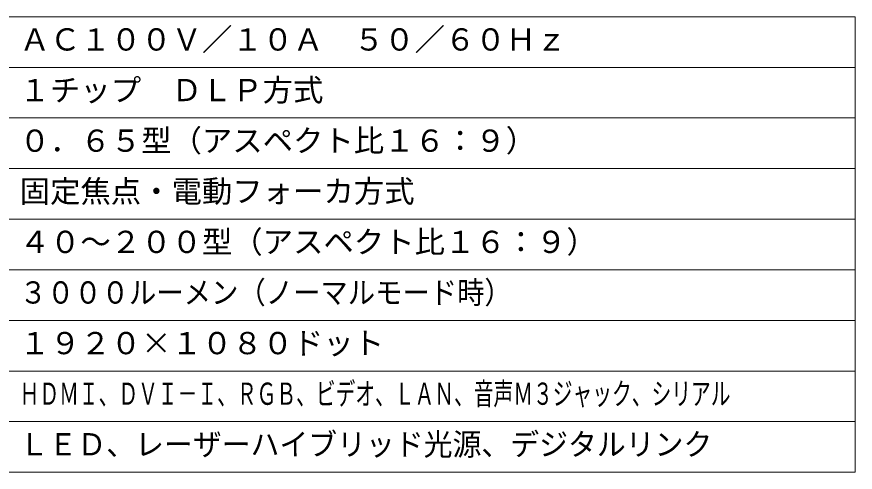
# Model space of a CAD drawing. Units: millimetres, scale not verified. Extents: x -62 to 63, y -56 to 57.
# Drawn here: x -20.3 to 62.5, y -56.5 to -11.5 of the extents above; entities that cross this region are included whole.
import ezdxf
from ezdxf.enums import TextEntityAlignment as Align

# ---------------------------------------------------------------- set-up
doc = ezdxf.new("R2010")
doc.units = ezdxf.units.MM
doc.header["$LTSCALE"] = 0.125
doc.layers.add('0-1_WAKU', color=1, linetype='Continuous', lineweight=18)
doc.layers.add('0-4_MOJI1', color=7, linetype='Continuous')
doc.styles.add('ＭＳ ゴシック', font='')
doc.styles.get('ＭＳ ゴシック').set_extended_font_data('MS Gothic')

msp = doc.modelspace()

# ---------------------------------------------------------------- linework, layer by layer
at = {"layer": '0-1_WAKU', "color": 4}
for p, q in [((62.5114, -11.4927), (-62.4886, -11.4927)), ((62.5114, -56.4927), (62.5114, -11.4927)), ((-62.4886, -56.4927), (62.5114, -56.4927))]:
    msp.add_line(p, q, dxfattribs=at)
at = {"layer": '0-1_WAKU'}
for p, q in [((-62.4886, -16.4927), (62.5114, -16.4927)), ((-62.4886, -21.4927), (62.5114, -21.4927)), ((-62.4886, -26.4927), (62.5114, -26.4927)), ((-62.4886, -31.4927), (62.5114, -31.4927)), ((-62.4886, -36.4927), (62.5114, -36.4927)), ((-62.4886, -41.4927), (62.5114, -41.4927)), ((-62.4886, -46.4927), (62.5114, -46.4927)), ((-62.4886, -51.4927), (62.5114, -51.4927))]:
    msp.add_line(p, q, dxfattribs=at)

# ---------------------------------------------------------------- texts
at = {"layer": '0-4_MOJI1', "style": 'ＭＳ ゴシック'}
for s, p in [('ＡＣ１００Ｖ／１０Ａ\u3000５０／６０Ｈｚ', (-19.9886, -15.4927)), ('１チップ\u3000ＤＬＰ方式', (-19.9886, -20.4927)), ('０．６５型（アスペクト比１６：９）', (-19.9886, -25.4927)), ('固定焦点・電動フォーカ方式', (-19.9886, -30.4927)), ('４０～２００型（アスペクト比１６：９）', (-19.9886, -35.4927)), ('１９２０×１０８０ドット', (-19.9886, -45.4927))]:
    msp.add_text(s, height=2.199, dxfattribs=at).set_placement(p, align=Align.BOTTOM_LEFT)
for s, width, p in [('３０００ルーメン（ノーマルモード時）', 0.9, (-19.9886, -40.4927)), ('ＨＤＭＩ、ＤＶＩ－Ｉ、ＲＧＢ、ビデオ、ＬＡＮ、音声Ｍ３ジャック、シリアル', 0.65, (-19.9886, -50.4927)), ('ＬＥＤ、レーザーハイブリッド光源、デジタルリンク', 0.95, (-19.9886, -55.4927))]:
    msp.add_text(s, height=2.199, dxfattribs=dict(at, width=width)).set_placement(p, align=Align.BOTTOM_LEFT)

doc.saveas('drawing.dxf')
